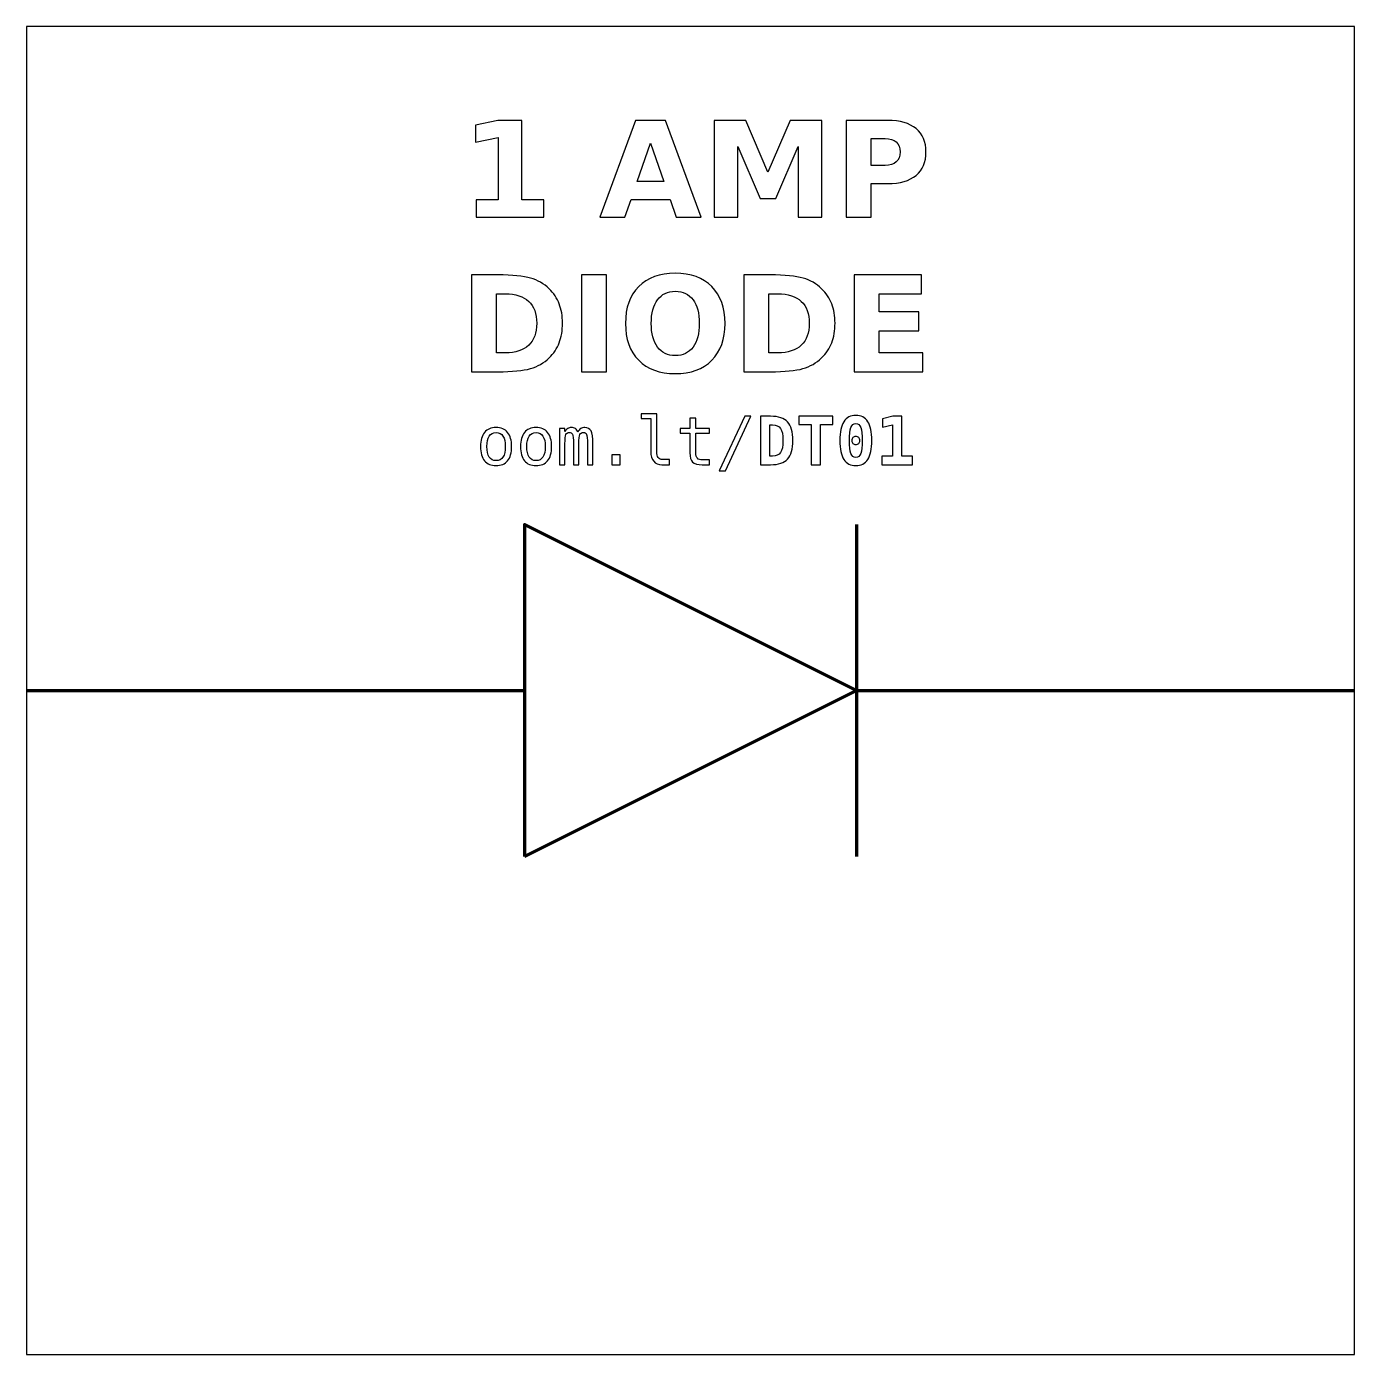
# Model space of a CAD drawing. Header units: centimetres. Extents: x -11.5 to -9.5, y -15.85 to -13.85.
import ezdxf

# ---------------------------------------------------------------- set-up
doc = ezdxf.new("R2010")
doc.units = ezdxf.units.CM
doc.header["$MEASUREMENT"] = 0
doc.layers.add('Layer 1', color=7, linetype='Continuous')

msp = doc.modelspace()

# ---------------------------------------------------------------- linework, layer by layer
at = {"layer": 'Layer 1', "color": 7}
msp.add_lwpolyline([(-11.5, -15.85), (-9.5, -15.85), (-9.5, -13.85), (-11.5, -13.85), (-11.5, -15.85)], close=True, dxfattribs=at)
at = {"layer": 'Layer 1', "color": 250}
for points, knots in [([(-10.82297, -14.11114), (-10.82297, -14.11114), (-10.78977, -14.11114), (-10.78977, -14.11114), (-10.78977, -14.11114), (-10.78977, -14.11114), (-10.78977, -14.01691), (-10.78977, -14.01691), (-10.78977, -14.01691), (-10.78977, -14.01691), (-10.82383, -14.02394), (-10.82383, -14.02394), (-10.82383, -14.02394), (-10.82383, -14.02394), (-10.82383, -13.99834), (-10.82383, -13.99834), (-10.82383, -13.99834), (-10.82383, -13.99834), (-10.78997, -13.99131), (-10.78997, -13.99131), (-10.78997, -13.99131), (-10.78997, -13.99131), (-10.75423, -13.99131), (-10.75423, -13.99131), (-10.75423, -13.99131), (-10.75423, -13.99131), (-10.75423, -14.11114), (-10.75423, -14.11114), (-10.75423, -14.11114), (-10.75423, -14.11114), (-10.72103, -14.11114), (-10.72103, -14.11114), (-10.72103, -14.11114), (-10.72103, -14.11114), (-10.72103, -14.13711), (-10.72103, -14.13711), (-10.72103, -14.13711), (-10.72103, -14.13711), (-10.82297, -14.13711), (-10.82297, -14.13711), (-10.82297, -14.13711), (-10.82297, -14.13711), (-10.82297, -14.11114), (-10.82297, -14.11114)], [0, 0, 0, 0, 0.0909091, 0.0909091, 0.0909091, 0.0909091, 0.1818182, 0.1818182, 0.1818182, 0.1818182, 0.2727273, 0.2727273, 0.2727273, 0.2727273, 0.3636364, 0.3636364, 0.3636364, 0.3636364, 0.4545455, 0.4545455, 0.4545455, 0.4545455, 0.5454545, 0.5454545, 0.5454545, 0.5454545, 0.6363636, 0.6363636, 0.6363636, 0.6363636, 0.7272727, 0.7272727, 0.7272727, 0.7272727, 0.8181818, 0.8181818, 0.8181818, 0.8181818, 0.9090909, 0.9090909, 0.9090909, 0.9090909, 1, 1, 1, 1]), ([(-10.53077, -14.11058), (-10.53077, -14.11058), (-10.58957, -14.11058), (-10.58957, -14.11058), (-10.58957, -14.11058), (-10.58957, -14.11058), (-10.59883, -14.13711), (-10.59883, -14.13711), (-10.59883, -14.13711), (-10.59883, -14.13711), (-10.63663, -14.13711), (-10.63663, -14.13711), (-10.63663, -14.13711), (-10.63663, -14.13711), (-10.58263, -13.99131), (-10.58263, -13.99131), (-10.58263, -13.99131), (-10.58263, -13.99131), (-10.5378, -13.99131), (-10.5378, -13.99131), (-10.5378, -13.99131), (-10.5378, -13.99131), (-10.4838, -14.13711), (-10.4838, -14.13711), (-10.4838, -14.13711), (-10.4838, -14.13711), (-10.5216, -14.13711), (-10.5216, -14.13711), (-10.5216, -14.13711), (-10.5216, -14.13711), (-10.53077, -14.11058), (-10.53077, -14.11058)], [0, 0, 0, 0, 0.125, 0.125, 0.125, 0.125, 0.25, 0.25, 0.25, 0.25, 0.375, 0.375, 0.375, 0.375, 0.5, 0.5, 0.5, 0.5, 0.625, 0.625, 0.625, 0.625, 0.75, 0.75, 0.75, 0.75, 0.875, 0.875, 0.875, 0.875, 1, 1, 1, 1]), ([(-10.46443, -13.99131), (-10.46443, -13.99131), (-10.4166, -13.99131), (-10.4166, -13.99131), (-10.4166, -13.99131), (-10.4166, -13.99131), (-10.38337, -14.06934), (-10.38337, -14.06934), (-10.38337, -14.06934), (-10.38337, -14.06934), (-10.34997, -13.99131), (-10.34997, -13.99131), (-10.34997, -13.99131), (-10.34997, -13.99131), (-10.30223, -13.99131), (-10.30223, -13.99131), (-10.30223, -13.99131), (-10.30223, -13.99131), (-10.30223, -14.13711), (-10.30223, -14.13711), (-10.30223, -14.13711), (-10.30223, -14.13711), (-10.33777, -14.13711), (-10.33777, -14.13711), (-10.33777, -14.13711), (-10.33777, -14.13711), (-10.33777, -14.03048), (-10.33777, -14.03048), (-10.33777, -14.03048), (-10.33777, -14.03048), (-10.37137, -14.10908), (-10.37137, -14.10908), (-10.37137, -14.10908), (-10.37137, -14.10908), (-10.3952, -14.10908), (-10.3952, -14.10908), (-10.3952, -14.10908), (-10.3952, -14.10908), (-10.4288, -14.03048), (-10.4288, -14.03048), (-10.4288, -14.03048), (-10.4288, -14.03048), (-10.4288, -14.13711), (-10.4288, -14.13711), (-10.4288, -14.13711), (-10.4288, -14.13711), (-10.46443, -14.13711), (-10.46443, -14.13711), (-10.46443, -14.13711), (-10.46443, -14.13711), (-10.46443, -13.99131), (-10.46443, -13.99131)], [0, 0, 0, 0, 0.0769231, 0.0769231, 0.0769231, 0.0769231, 0.1538462, 0.1538462, 0.1538462, 0.1538462, 0.2307692, 0.2307692, 0.2307692, 0.2307692, 0.3076923, 0.3076923, 0.3076923, 0.3076923, 0.3846154, 0.3846154, 0.3846154, 0.3846154, 0.4615385, 0.4615385, 0.4615385, 0.4615385, 0.5384615, 0.5384615, 0.5384615, 0.5384615, 0.6153846, 0.6153846, 0.6153846, 0.6153846, 0.6923077, 0.6923077, 0.6923077, 0.6923077, 0.7692308, 0.7692308, 0.7692308, 0.7692308, 0.8461538, 0.8461538, 0.8461538, 0.8461538, 0.9230769, 0.9230769, 0.9230769, 0.9230769, 1, 1, 1, 1]), ([(-10.2654, -13.99131), (-10.2654, -13.99131), (-10.203, -13.99131), (-10.203, -13.99131), (-10.203, -13.99131), (-10.18444, -13.99131), (-10.1702, -13.99544), (-10.16027, -14.00368), (-10.16027, -14.00368), (-10.15034, -14.01191), (-10.14537, -14.02364), (-10.14537, -14.03888), (-10.14537, -14.03888), (-10.14537, -14.05414), (-10.15034, -14.06591), (-10.16027, -14.07414), (-10.16027, -14.07414), (-10.1702, -14.08238), (-10.18444, -14.08651), (-10.203, -14.08651), (-10.203, -14.08651), (-10.203, -14.08651), (-10.2278, -14.08651), (-10.2278, -14.08651), (-10.2278, -14.08651), (-10.2278, -14.08651), (-10.2278, -14.13711), (-10.2278, -14.13711), (-10.2278, -14.13711), (-10.2278, -14.13711), (-10.2654, -14.13711), (-10.2654, -14.13711), (-10.2654, -14.13711), (-10.2654, -14.13711), (-10.2654, -13.99131), (-10.2654, -13.99131)], [0, 0, 0, 0, 0.1111111, 0.1111111, 0.1111111, 0.1111111, 0.2222222, 0.2222222, 0.2222222, 0.2222222, 0.3333333, 0.3333333, 0.3333333, 0.3333333, 0.4444444, 0.4444444, 0.4444444, 0.4444444, 0.5555556, 0.5555556, 0.5555556, 0.5555556, 0.6666667, 0.6666667, 0.6666667, 0.6666667, 0.7777778, 0.7777778, 0.7777778, 0.7777778, 0.8888889, 0.8888889, 0.8888889, 0.8888889, 1, 1, 1, 1]), ([(-10.2278, -14.01854), (-10.2278, -14.01854), (-10.2278, -14.05928), (-10.2278, -14.05928), (-10.2278, -14.05928), (-10.2278, -14.05928), (-10.207, -14.05928), (-10.207, -14.05928), (-10.207, -14.05928), (-10.1997, -14.05928), (-10.19407, -14.05751), (-10.1901, -14.05394), (-10.1901, -14.05394), (-10.18614, -14.05041), (-10.18414, -14.04538), (-10.18414, -14.03888), (-10.18414, -14.03888), (-10.18414, -14.03234), (-10.18614, -14.02734), (-10.1901, -14.02381), (-10.1901, -14.02381), (-10.19407, -14.02031), (-10.1997, -14.01854), (-10.207, -14.01854), (-10.207, -14.01854), (-10.207, -14.01854), (-10.2278, -14.01854), (-10.2278, -14.01854)], [0, 0, 0, 0, 0.1428571, 0.1428571, 0.1428571, 0.1428571, 0.2857143, 0.2857143, 0.2857143, 0.2857143, 0.4285714, 0.4285714, 0.4285714, 0.4285714, 0.5714286, 0.5714286, 0.5714286, 0.5714286, 0.7142857, 0.7142857, 0.7142857, 0.7142857, 0.8571429, 0.8571429, 0.8571429, 0.8571429, 1, 1, 1, 1]), ([(-10.5802, -14.08351), (-10.5802, -14.08351), (-10.54023, -14.08351), (-10.54023, -14.08351), (-10.54023, -14.08351), (-10.54023, -14.08351), (-10.56017, -14.02551), (-10.56017, -14.02551), (-10.56017, -14.02551), (-10.56017, -14.02551), (-10.5802, -14.08351), (-10.5802, -14.08351)], [0, 0, 0, 0, 0.3333333, 0.3333333, 0.3333333, 0.3333333, 0.6666667, 0.6666667, 0.6666667, 0.6666667, 1, 1, 1, 1]), ([(-10.82996, -14.22411), (-10.82996, -14.22411), (-10.7903, -14.22411), (-10.7903, -14.22411), (-10.7903, -14.22411), (-10.76816, -14.22411), (-10.7517, -14.22568), (-10.74086, -14.22884), (-10.74086, -14.22884), (-10.73003, -14.23201), (-10.72073, -14.23734), (-10.71296, -14.24491), (-10.71296, -14.24491), (-10.70613, -14.25148), (-10.70106, -14.25908), (-10.69773, -14.26768), (-10.69773, -14.26768), (-10.69443, -14.27624), (-10.69276, -14.28598), (-10.69276, -14.29688), (-10.69276, -14.29688), (-10.69276, -14.30788), (-10.69443, -14.31768), (-10.69773, -14.32631), (-10.69773, -14.32631), (-10.70106, -14.33494), (-10.70613, -14.34254), (-10.71296, -14.34911), (-10.71296, -14.34911), (-10.7208, -14.35668), (-10.73016, -14.36201), (-10.7411, -14.36518), (-10.7411, -14.36518), (-10.75203, -14.36834), (-10.76843, -14.36991), (-10.7903, -14.36991), (-10.7903, -14.36991), (-10.7903, -14.36991), (-10.82996, -14.36991), (-10.82996, -14.36991), (-10.82996, -14.36991), (-10.82996, -14.36991), (-10.82996, -14.22411), (-10.82996, -14.22411)], [0, 0, 0, 0, 0.0909091, 0.0909091, 0.0909091, 0.0909091, 0.1818182, 0.1818182, 0.1818182, 0.1818182, 0.2727273, 0.2727273, 0.2727273, 0.2727273, 0.3636364, 0.3636364, 0.3636364, 0.3636364, 0.4545455, 0.4545455, 0.4545455, 0.4545455, 0.5454545, 0.5454545, 0.5454545, 0.5454545, 0.6363636, 0.6363636, 0.6363636, 0.6363636, 0.7272727, 0.7272727, 0.7272727, 0.7272727, 0.8181818, 0.8181818, 0.8181818, 0.8181818, 0.9090909, 0.9090909, 0.9090909, 0.9090909, 1, 1, 1, 1]), ([(-10.66396, -14.22411), (-10.66396, -14.22411), (-10.62636, -14.22411), (-10.62636, -14.22411), (-10.62636, -14.22411), (-10.62636, -14.22411), (-10.62636, -14.36991), (-10.62636, -14.36991), (-10.62636, -14.36991), (-10.62636, -14.36991), (-10.66396, -14.36991), (-10.66396, -14.36991), (-10.66396, -14.36991), (-10.66396, -14.36991), (-10.66396, -14.22411), (-10.66396, -14.22411)], [0, 0, 0, 0, 0.25, 0.25, 0.25, 0.25, 0.5, 0.5, 0.5, 0.5, 0.75, 0.75, 0.75, 0.75, 1, 1, 1, 1]), ([(-10.52296, -14.22148), (-10.49953, -14.22148), (-10.48116, -14.22818), (-10.4679, -14.24161), (-10.4679, -14.24161), (-10.4546, -14.25501), (-10.44796, -14.27351), (-10.44796, -14.29714), (-10.44796, -14.29714), (-10.44796, -14.32071), (-10.4546, -14.33921), (-10.4679, -14.35261), (-10.4679, -14.35261), (-10.48116, -14.36604), (-10.49953, -14.37274), (-10.52296, -14.37274), (-10.52296, -14.37274), (-10.54633, -14.37274), (-10.56466, -14.36604), (-10.578, -14.35261), (-10.578, -14.35261), (-10.5913, -14.33921), (-10.59796, -14.32071), (-10.59796, -14.29714), (-10.59796, -14.29714), (-10.59796, -14.27351), (-10.5913, -14.25501), (-10.578, -14.24161), (-10.578, -14.24161), (-10.56466, -14.22818), (-10.54633, -14.22148), (-10.52296, -14.22148)], [0, 0, 0, 0, 0.125, 0.125, 0.125, 0.125, 0.25, 0.25, 0.25, 0.25, 0.375, 0.375, 0.375, 0.375, 0.5, 0.5, 0.5, 0.5, 0.625, 0.625, 0.625, 0.625, 0.75, 0.75, 0.75, 0.75, 0.875, 0.875, 0.875, 0.875, 1, 1, 1, 1]), ([(-10.41953, -14.22411), (-10.41953, -14.22411), (-10.37987, -14.22411), (-10.37987, -14.22411), (-10.37987, -14.22411), (-10.35773, -14.22411), (-10.34127, -14.22568), (-10.33043, -14.22884), (-10.33043, -14.22884), (-10.3196, -14.23201), (-10.3103, -14.23734), (-10.30253, -14.24491), (-10.30253, -14.24491), (-10.2957, -14.25148), (-10.29063, -14.25908), (-10.2873, -14.26768), (-10.2873, -14.26768), (-10.284, -14.27624), (-10.28233, -14.28598), (-10.28233, -14.29688), (-10.28233, -14.29688), (-10.28233, -14.30788), (-10.284, -14.31768), (-10.2873, -14.32631), (-10.2873, -14.32631), (-10.29063, -14.33494), (-10.2957, -14.34254), (-10.30253, -14.34911), (-10.30253, -14.34911), (-10.31037, -14.35668), (-10.31973, -14.36201), (-10.33067, -14.36518), (-10.33067, -14.36518), (-10.3416, -14.36834), (-10.358, -14.36991), (-10.37987, -14.36991), (-10.37987, -14.36991), (-10.37987, -14.36991), (-10.41953, -14.36991), (-10.41953, -14.36991), (-10.41953, -14.36991), (-10.41953, -14.36991), (-10.41953, -14.22411), (-10.41953, -14.22411)], [0, 0, 0, 0, 0.0909091, 0.0909091, 0.0909091, 0.0909091, 0.1818182, 0.1818182, 0.1818182, 0.1818182, 0.2727273, 0.2727273, 0.2727273, 0.2727273, 0.3636364, 0.3636364, 0.3636364, 0.3636364, 0.4545455, 0.4545455, 0.4545455, 0.4545455, 0.5454545, 0.5454545, 0.5454545, 0.5454545, 0.6363636, 0.6363636, 0.6363636, 0.6363636, 0.7272727, 0.7272727, 0.7272727, 0.7272727, 0.8181818, 0.8181818, 0.8181818, 0.8181818, 0.9090909, 0.9090909, 0.9090909, 0.9090909, 1, 1, 1, 1]), ([(-10.25353, -14.22411), (-10.25353, -14.22411), (-10.15207, -14.22411), (-10.15207, -14.22411), (-10.15207, -14.22411), (-10.15207, -14.22411), (-10.15207, -14.25254), (-10.15207, -14.25254), (-10.15207, -14.25254), (-10.15207, -14.25254), (-10.21593, -14.25254), (-10.21593, -14.25254), (-10.21593, -14.25254), (-10.21593, -14.25254), (-10.21593, -14.27968), (-10.21593, -14.27968), (-10.21593, -14.27968), (-10.21593, -14.27968), (-10.1559, -14.27968), (-10.1559, -14.27968), (-10.1559, -14.27968), (-10.1559, -14.27968), (-10.1559, -14.30811), (-10.1559, -14.30811), (-10.1559, -14.30811), (-10.1559, -14.30811), (-10.21593, -14.30811), (-10.21593, -14.30811), (-10.21593, -14.30811), (-10.21593, -14.30811), (-10.21593, -14.34148), (-10.21593, -14.34148), (-10.21593, -14.34148), (-10.21593, -14.34148), (-10.14993, -14.34148), (-10.14993, -14.34148), (-10.14993, -14.34148), (-10.14993, -14.34148), (-10.14993, -14.36991), (-10.14993, -14.36991), (-10.14993, -14.36991), (-10.14993, -14.36991), (-10.25353, -14.36991), (-10.25353, -14.36991), (-10.25353, -14.36991), (-10.25353, -14.36991), (-10.25353, -14.22411), (-10.25353, -14.22411)], [0, 0, 0, 0, 0.0833333, 0.0833333, 0.0833333, 0.0833333, 0.1666667, 0.1666667, 0.1666667, 0.1666667, 0.25, 0.25, 0.25, 0.25, 0.3333333, 0.3333333, 0.3333333, 0.3333333, 0.4166667, 0.4166667, 0.4166667, 0.4166667, 0.5, 0.5, 0.5, 0.5, 0.5833333, 0.5833333, 0.5833333, 0.5833333, 0.6666667, 0.6666667, 0.6666667, 0.6666667, 0.75, 0.75, 0.75, 0.75, 0.8333333, 0.8333333, 0.8333333, 0.8333333, 0.9166667, 0.9166667, 0.9166667, 0.9166667, 1, 1, 1, 1]), ([(-10.79236, -14.25254), (-10.79236, -14.25254), (-10.79236, -14.34148), (-10.79236, -14.34148), (-10.79236, -14.34148), (-10.79236, -14.34148), (-10.7789, -14.34148), (-10.7789, -14.34148), (-10.7789, -14.34148), (-10.76353, -14.34148), (-10.7518, -14.33768), (-10.7437, -14.33004), (-10.7437, -14.33004), (-10.7356, -14.32244), (-10.73153, -14.31138), (-10.73153, -14.29688), (-10.73153, -14.29688), (-10.73153, -14.28241), (-10.73556, -14.27141), (-10.74363, -14.26388), (-10.74363, -14.26388), (-10.7517, -14.25631), (-10.76346, -14.25254), (-10.7789, -14.25254), (-10.7789, -14.25254), (-10.7789, -14.25254), (-10.79236, -14.25254), (-10.79236, -14.25254)], [0, 0, 0, 0, 0.1428571, 0.1428571, 0.1428571, 0.1428571, 0.2857143, 0.2857143, 0.2857143, 0.2857143, 0.4285714, 0.4285714, 0.4285714, 0.4285714, 0.5714286, 0.5714286, 0.5714286, 0.5714286, 0.7142857, 0.7142857, 0.7142857, 0.7142857, 0.8571429, 0.8571429, 0.8571429, 0.8571429, 1, 1, 1, 1]), ([(-10.52296, -14.24871), (-10.53443, -14.24871), (-10.5433, -14.25294), (-10.54963, -14.26141), (-10.54963, -14.26141), (-10.55593, -14.26988), (-10.5591, -14.28178), (-10.5591, -14.29714), (-10.5591, -14.29714), (-10.5591, -14.31248), (-10.55593, -14.32434), (-10.54963, -14.33281), (-10.54963, -14.33281), (-10.5433, -14.34128), (-10.53443, -14.34551), (-10.52296, -14.34551), (-10.52296, -14.34551), (-10.51143, -14.34551), (-10.50253, -14.34128), (-10.4962, -14.33281), (-10.4962, -14.33281), (-10.4899, -14.32434), (-10.48673, -14.31248), (-10.48673, -14.29714), (-10.48673, -14.29714), (-10.48673, -14.28178), (-10.4899, -14.26988), (-10.4962, -14.26141), (-10.4962, -14.26141), (-10.50253, -14.25294), (-10.51143, -14.24871), (-10.52296, -14.24871)], [0, 0, 0, 0, 0.125, 0.125, 0.125, 0.125, 0.25, 0.25, 0.25, 0.25, 0.375, 0.375, 0.375, 0.375, 0.5, 0.5, 0.5, 0.5, 0.625, 0.625, 0.625, 0.625, 0.75, 0.75, 0.75, 0.75, 0.875, 0.875, 0.875, 0.875, 1, 1, 1, 1]), ([(-10.38193, -14.25254), (-10.38193, -14.25254), (-10.38193, -14.34148), (-10.38193, -14.34148), (-10.38193, -14.34148), (-10.38193, -14.34148), (-10.36847, -14.34148), (-10.36847, -14.34148), (-10.36847, -14.34148), (-10.3531, -14.34148), (-10.34137, -14.33768), (-10.33327, -14.33004), (-10.33327, -14.33004), (-10.32517, -14.32244), (-10.3211, -14.31138), (-10.3211, -14.29688), (-10.3211, -14.29688), (-10.3211, -14.28241), (-10.32513, -14.27141), (-10.3332, -14.26388), (-10.3332, -14.26388), (-10.34127, -14.25631), (-10.35303, -14.25254), (-10.36847, -14.25254), (-10.36847, -14.25254), (-10.36847, -14.25254), (-10.38193, -14.25254), (-10.38193, -14.25254)], [0, 0, 0, 0, 0.1428571, 0.1428571, 0.1428571, 0.1428571, 0.2857143, 0.2857143, 0.2857143, 0.2857143, 0.4285714, 0.4285714, 0.4285714, 0.4285714, 0.5714286, 0.5714286, 0.5714286, 0.5714286, 0.7142857, 0.7142857, 0.7142857, 0.7142857, 0.8571429, 0.8571429, 0.8571429, 0.8571429, 1, 1, 1, 1]), ([(-10.5509, -14.49008), (-10.5509, -14.49412), (-10.55017, -14.49715), (-10.54868, -14.4992), (-10.54868, -14.4992), (-10.5472, -14.50125), (-10.54502, -14.50228), (-10.54212, -14.50228), (-10.54212, -14.50228), (-10.54212, -14.50228), (-10.53162, -14.50228), (-10.53162, -14.50228), (-10.53162, -14.50228), (-10.53162, -14.50228), (-10.53162, -14.5099), (-10.53162, -14.5099), (-10.53162, -14.5099), (-10.53162, -14.5099), (-10.54298, -14.5099), (-10.54298, -14.5099), (-10.54298, -14.5099), (-10.54837, -14.5099), (-10.55252, -14.50817), (-10.55547, -14.50472), (-10.55547, -14.50472), (-10.55842, -14.50127), (-10.55988, -14.49638), (-10.55988, -14.49008), (-10.55988, -14.49008), (-10.55988, -14.49008), (-10.55988, -14.44042), (-10.55988, -14.44042), (-10.55988, -14.44042), (-10.55988, -14.44042), (-10.57428, -14.44042), (-10.57428, -14.44042), (-10.57428, -14.44042), (-10.57428, -14.44042), (-10.57428, -14.43338), (-10.57428, -14.43338), (-10.57428, -14.43338), (-10.57428, -14.43338), (-10.5509, -14.43338), (-10.5509, -14.43338), (-10.5509, -14.43338), (-10.5509, -14.43338), (-10.5509, -14.49008), (-10.5509, -14.49008)], [0, 0, 0, 0, 0.0833333, 0.0833333, 0.0833333, 0.0833333, 0.1666667, 0.1666667, 0.1666667, 0.1666667, 0.25, 0.25, 0.25, 0.25, 0.3333333, 0.3333333, 0.3333333, 0.3333333, 0.4166667, 0.4166667, 0.4166667, 0.4166667, 0.5, 0.5, 0.5, 0.5, 0.5833333, 0.5833333, 0.5833333, 0.5833333, 0.6666667, 0.6666667, 0.6666667, 0.6666667, 0.75, 0.75, 0.75, 0.75, 0.8333333, 0.8333333, 0.8333333, 0.8333333, 0.9166667, 0.9166667, 0.9166667, 0.9166667, 1, 1, 1, 1]), ([(-10.49192, -14.43968), (-10.49192, -14.43968), (-10.49192, -14.45522), (-10.49192, -14.45522), (-10.49192, -14.45522), (-10.49192, -14.45522), (-10.4715, -14.45522), (-10.4715, -14.45522), (-10.4715, -14.45522), (-10.4715, -14.45522), (-10.4715, -14.4622), (-10.4715, -14.4622), (-10.4715, -14.4622), (-10.4715, -14.4622), (-10.49192, -14.4622), (-10.49192, -14.4622), (-10.49192, -14.4622), (-10.49192, -14.4622), (-10.49192, -14.49188), (-10.49192, -14.49188), (-10.49192, -14.49188), (-10.49192, -14.49592), (-10.49115, -14.49873), (-10.48962, -14.50032), (-10.48962, -14.50032), (-10.48808, -14.50192), (-10.48542, -14.50272), (-10.48162, -14.50272), (-10.48162, -14.50272), (-10.48162, -14.50272), (-10.4715, -14.50272), (-10.4715, -14.50272), (-10.4715, -14.50272), (-10.4715, -14.50272), (-10.4715, -14.5099), (-10.4715, -14.5099), (-10.4715, -14.5099), (-10.4715, -14.5099), (-10.48248, -14.5099), (-10.48248, -14.5099), (-10.48248, -14.5099), (-10.48923, -14.5099), (-10.49398, -14.50855), (-10.49675, -14.50585), (-10.49675, -14.50585), (-10.49952, -14.50315), (-10.5009, -14.49848), (-10.5009, -14.49188), (-10.5009, -14.49188), (-10.5009, -14.49188), (-10.5009, -14.4622), (-10.5009, -14.4622), (-10.5009, -14.4622), (-10.5009, -14.4622), (-10.5155, -14.4622), (-10.5155, -14.4622), (-10.5155, -14.4622), (-10.5155, -14.4622), (-10.5155, -14.45522), (-10.5155, -14.45522), (-10.5155, -14.45522), (-10.5155, -14.45522), (-10.5009, -14.45522), (-10.5009, -14.45522), (-10.5009, -14.45522), (-10.5009, -14.45522), (-10.5009, -14.43968), (-10.5009, -14.43968), (-10.5009, -14.43968), (-10.5009, -14.43968), (-10.49192, -14.43968), (-10.49192, -14.43968)], [0, 0, 0, 0, 0.0555556, 0.0555556, 0.0555556, 0.0555556, 0.1111111, 0.1111111, 0.1111111, 0.1111111, 0.1666667, 0.1666667, 0.1666667, 0.1666667, 0.2222222, 0.2222222, 0.2222222, 0.2222222, 0.2777778, 0.2777778, 0.2777778, 0.2777778, 0.3333333, 0.3333333, 0.3333333, 0.3333333, 0.3888889, 0.3888889, 0.3888889, 0.3888889, 0.4444444, 0.4444444, 0.4444444, 0.4444444, 0.5, 0.5, 0.5, 0.5, 0.5555556, 0.5555556, 0.5555556, 0.5555556, 0.6111111, 0.6111111, 0.6111111, 0.6111111, 0.6666667, 0.6666667, 0.6666667, 0.6666667, 0.7222222, 0.7222222, 0.7222222, 0.7222222, 0.7777778, 0.7777778, 0.7777778, 0.7777778, 0.8333333, 0.8333333, 0.8333333, 0.8333333, 0.8888889, 0.8888889, 0.8888889, 0.8888889, 0.9444444, 0.9444444, 0.9444444, 0.9444444, 1, 1, 1, 1]), ([(-10.41828, -14.437), (-10.41828, -14.437), (-10.409, -14.437), (-10.409, -14.437), (-10.409, -14.437), (-10.409, -14.437), (-10.44738, -14.51918), (-10.44738, -14.51918), (-10.44738, -14.51918), (-10.44738, -14.51918), (-10.45672, -14.51918), (-10.45672, -14.51918), (-10.45672, -14.51918), (-10.45672, -14.51918), (-10.41828, -14.437), (-10.41828, -14.437)], [0, 0, 0, 0, 0.25, 0.25, 0.25, 0.25, 0.5, 0.5, 0.5, 0.5, 0.75, 0.75, 0.75, 0.75, 1, 1, 1, 1]), ([(-10.39482, -14.437), (-10.39482, -14.437), (-10.37938, -14.437), (-10.37938, -14.437), (-10.37938, -14.437), (-10.36748, -14.437), (-10.3589, -14.43983), (-10.35367, -14.44552), (-10.35367, -14.44552), (-10.34842, -14.4512), (-10.3458, -14.46048), (-10.3458, -14.47338), (-10.3458, -14.47338), (-10.3458, -14.4863), (-10.34842, -14.49562), (-10.35367, -14.50133), (-10.35367, -14.50133), (-10.3589, -14.50705), (-10.36748, -14.5099), (-10.37938, -14.5099), (-10.37938, -14.5099), (-10.37938, -14.5099), (-10.39482, -14.5099), (-10.39482, -14.5099), (-10.39482, -14.5099), (-10.39482, -14.5099), (-10.39482, -14.437), (-10.39482, -14.437)], [0, 0, 0, 0, 0.1428571, 0.1428571, 0.1428571, 0.1428571, 0.2857143, 0.2857143, 0.2857143, 0.2857143, 0.4285714, 0.4285714, 0.4285714, 0.4285714, 0.5714286, 0.5714286, 0.5714286, 0.5714286, 0.7142857, 0.7142857, 0.7142857, 0.7142857, 0.8571429, 0.8571429, 0.8571429, 0.8571429, 1, 1, 1, 1]), ([(-10.304, -14.5099), (-10.304, -14.5099), (-10.3184, -14.5099), (-10.3184, -14.5099), (-10.3184, -14.5099), (-10.3184, -14.5099), (-10.3184, -14.4496), (-10.3184, -14.4496), (-10.3184, -14.4496), (-10.3184, -14.4496), (-10.3369, -14.4496), (-10.3369, -14.4496), (-10.3369, -14.4496), (-10.3369, -14.4496), (-10.3369, -14.437), (-10.3369, -14.437), (-10.3369, -14.437), (-10.3369, -14.437), (-10.2855, -14.437), (-10.2855, -14.437), (-10.2855, -14.437), (-10.2855, -14.437), (-10.2855, -14.4496), (-10.2855, -14.4496), (-10.2855, -14.4496), (-10.2855, -14.4496), (-10.304, -14.4496), (-10.304, -14.4496), (-10.304, -14.4496), (-10.304, -14.4496), (-10.304, -14.5099), (-10.304, -14.5099)], [0, 0, 0, 0, 0.125, 0.125, 0.125, 0.125, 0.25, 0.25, 0.25, 0.25, 0.375, 0.375, 0.375, 0.375, 0.5, 0.5, 0.5, 0.5, 0.625, 0.625, 0.625, 0.625, 0.75, 0.75, 0.75, 0.75, 0.875, 0.875, 0.875, 0.875, 1, 1, 1, 1]), ([(-10.2751, -14.47352), (-10.2751, -14.4609), (-10.2731, -14.45143), (-10.2691, -14.44513), (-10.2691, -14.44513), (-10.26508, -14.43883), (-10.25907, -14.43568), (-10.25102, -14.43568), (-10.25102, -14.43568), (-10.24295, -14.43568), (-10.23692, -14.43882), (-10.2329, -14.4451), (-10.2329, -14.4451), (-10.2289, -14.45138), (-10.2269, -14.46087), (-10.2269, -14.47352), (-10.2269, -14.47352), (-10.2269, -14.48615), (-10.2289, -14.49562), (-10.2329, -14.5019), (-10.2329, -14.5019), (-10.23692, -14.50818), (-10.24295, -14.51132), (-10.25102, -14.51132), (-10.25102, -14.51132), (-10.25907, -14.51132), (-10.26508, -14.50817), (-10.2691, -14.50187), (-10.2691, -14.50187), (-10.2731, -14.49557), (-10.2751, -14.48612), (-10.2751, -14.47352)], [0, 0, 0, 0, 0.125, 0.125, 0.125, 0.125, 0.25, 0.25, 0.25, 0.25, 0.375, 0.375, 0.375, 0.375, 0.5, 0.5, 0.5, 0.5, 0.625, 0.625, 0.625, 0.625, 0.75, 0.75, 0.75, 0.75, 0.875, 0.875, 0.875, 0.875, 1, 1, 1, 1]), ([(-10.21172, -14.4972), (-10.21172, -14.4972), (-10.1956, -14.4972), (-10.1956, -14.4972), (-10.1956, -14.4972), (-10.1956, -14.4972), (-10.1956, -14.44988), (-10.1956, -14.44988), (-10.1956, -14.44988), (-10.1956, -14.44988), (-10.21058, -14.4536), (-10.21058, -14.4536), (-10.21058, -14.4536), (-10.21058, -14.4536), (-10.21058, -14.44062), (-10.21058, -14.44062), (-10.21058, -14.44062), (-10.21058, -14.44062), (-10.1955, -14.437), (-10.1955, -14.437), (-10.1955, -14.437), (-10.1955, -14.437), (-10.18158, -14.437), (-10.18158, -14.437), (-10.18158, -14.437), (-10.18158, -14.437), (-10.18158, -14.4972), (-10.18158, -14.4972), (-10.18158, -14.4972), (-10.18158, -14.4972), (-10.16547, -14.4972), (-10.16547, -14.4972), (-10.16547, -14.4972), (-10.16547, -14.4972), (-10.16547, -14.5099), (-10.16547, -14.5099), (-10.16547, -14.5099), (-10.16547, -14.5099), (-10.21172, -14.5099), (-10.21172, -14.5099), (-10.21172, -14.5099), (-10.21172, -14.5099), (-10.21172, -14.4972), (-10.21172, -14.4972)], [0, 0, 0, 0, 0.0909091, 0.0909091, 0.0909091, 0.0909091, 0.1818182, 0.1818182, 0.1818182, 0.1818182, 0.2727273, 0.2727273, 0.2727273, 0.2727273, 0.3636364, 0.3636364, 0.3636364, 0.3636364, 0.4545455, 0.4545455, 0.4545455, 0.4545455, 0.5454545, 0.5454545, 0.5454545, 0.5454545, 0.6363636, 0.6363636, 0.6363636, 0.6363636, 0.7272727, 0.7272727, 0.7272727, 0.7272727, 0.8181818, 0.8181818, 0.8181818, 0.8181818, 0.9090909, 0.9090909, 0.9090909, 0.9090909, 1, 1, 1, 1]), ([(-10.79282, -14.4539), (-10.78523, -14.4539), (-10.77943, -14.45635), (-10.77542, -14.46127), (-10.77542, -14.46127), (-10.7714, -14.46618), (-10.76938, -14.4733), (-10.76938, -14.4826), (-10.76938, -14.4826), (-10.76938, -14.49195), (-10.77138, -14.49907), (-10.77538, -14.50397), (-10.77538, -14.50397), (-10.7794, -14.50887), (-10.7852, -14.51132), (-10.79282, -14.51132), (-10.79282, -14.51132), (-10.80042, -14.51132), (-10.8062, -14.50887), (-10.81022, -14.50397), (-10.81022, -14.50397), (-10.81422, -14.49907), (-10.81622, -14.49195), (-10.81622, -14.4826), (-10.81622, -14.4826), (-10.81622, -14.4733), (-10.81422, -14.46618), (-10.81022, -14.46127), (-10.81022, -14.46127), (-10.8062, -14.45635), (-10.80042, -14.4539), (-10.79282, -14.4539)], [0, 0, 0, 0, 0.125, 0.125, 0.125, 0.125, 0.25, 0.25, 0.25, 0.25, 0.375, 0.375, 0.375, 0.375, 0.5, 0.5, 0.5, 0.5, 0.625, 0.625, 0.625, 0.625, 0.75, 0.75, 0.75, 0.75, 0.875, 0.875, 0.875, 0.875, 1, 1, 1, 1]), ([(-10.73262, -14.4539), (-10.72503, -14.4539), (-10.71923, -14.45635), (-10.71522, -14.46127), (-10.71522, -14.46127), (-10.7112, -14.46618), (-10.70918, -14.4733), (-10.70918, -14.4826), (-10.70918, -14.4826), (-10.70918, -14.49195), (-10.71118, -14.49907), (-10.71518, -14.50397), (-10.71518, -14.50397), (-10.7192, -14.50887), (-10.725, -14.51132), (-10.73262, -14.51132), (-10.73262, -14.51132), (-10.74022, -14.51132), (-10.746, -14.50887), (-10.75002, -14.50397), (-10.75002, -14.50397), (-10.75402, -14.49907), (-10.75602, -14.49195), (-10.75602, -14.4826), (-10.75602, -14.4826), (-10.75602, -14.4733), (-10.75402, -14.46618), (-10.75002, -14.46127), (-10.75002, -14.46127), (-10.746, -14.45635), (-10.74022, -14.4539), (-10.73262, -14.4539)], [0, 0, 0, 0, 0.125, 0.125, 0.125, 0.125, 0.25, 0.25, 0.25, 0.25, 0.375, 0.375, 0.375, 0.375, 0.5, 0.5, 0.5, 0.5, 0.625, 0.625, 0.625, 0.625, 0.75, 0.75, 0.75, 0.75, 0.875, 0.875, 0.875, 0.875, 1, 1, 1, 1]), ([(-10.6695, -14.46078), (-10.6684, -14.45843), (-10.66698, -14.4567), (-10.66527, -14.45558), (-10.66527, -14.45558), (-10.66357, -14.45447), (-10.6615, -14.4539), (-10.6591, -14.4539), (-10.6591, -14.4539), (-10.6547, -14.4539), (-10.6516, -14.4556), (-10.6498, -14.459), (-10.6498, -14.459), (-10.64798, -14.4624), (-10.64708, -14.4688), (-10.64708, -14.47822), (-10.64708, -14.47822), (-10.64708, -14.47822), (-10.64708, -14.5099), (-10.64708, -14.5099), (-10.64708, -14.5099), (-10.64708, -14.5099), (-10.65528, -14.5099), (-10.65528, -14.5099), (-10.65528, -14.5099), (-10.65528, -14.5099), (-10.65528, -14.4786), (-10.65528, -14.4786), (-10.65528, -14.4786), (-10.65528, -14.47088), (-10.65572, -14.4661), (-10.65658, -14.46422), (-10.65658, -14.46422), (-10.65743, -14.46235), (-10.65902, -14.46142), (-10.6613, -14.46142), (-10.6613, -14.46142), (-10.6639, -14.46142), (-10.66568, -14.46242), (-10.66665, -14.46442), (-10.66665, -14.46442), (-10.6676, -14.46642), (-10.66808, -14.47115), (-10.66808, -14.4786), (-10.66808, -14.4786), (-10.66808, -14.4786), (-10.66808, -14.5099), (-10.66808, -14.5099), (-10.66808, -14.5099), (-10.66808, -14.5099), (-10.67628, -14.5099), (-10.67628, -14.5099), (-10.67628, -14.5099), (-10.67628, -14.5099), (-10.67628, -14.4786), (-10.67628, -14.4786), (-10.67628, -14.4786), (-10.67628, -14.47078), (-10.67675, -14.46597), (-10.67768, -14.46415), (-10.67768, -14.46415), (-10.6786, -14.46233), (-10.68027, -14.46142), (-10.68268, -14.46142), (-10.68268, -14.46142), (-10.68507, -14.46142), (-10.68672, -14.46242), (-10.68763, -14.46442), (-10.68763, -14.46442), (-10.68857, -14.46642), (-10.68903, -14.47115), (-10.68903, -14.4786), (-10.68903, -14.4786), (-10.68903, -14.4786), (-10.68903, -14.5099), (-10.68903, -14.5099), (-10.68903, -14.5099), (-10.68903, -14.5099), (-10.69718, -14.5099), (-10.69718, -14.5099), (-10.69718, -14.5099), (-10.69718, -14.5099), (-10.69718, -14.45522), (-10.69718, -14.45522), (-10.69718, -14.45522), (-10.69718, -14.45522), (-10.68903, -14.45522), (-10.68903, -14.45522), (-10.68903, -14.45522), (-10.68903, -14.45522), (-10.68903, -14.4599), (-10.68903, -14.4599), (-10.68903, -14.4599), (-10.68797, -14.45795), (-10.68662, -14.45647), (-10.685, -14.45543), (-10.685, -14.45543), (-10.6834, -14.45442), (-10.68157, -14.4539), (-10.67952, -14.4539), (-10.67952, -14.4539), (-10.67703, -14.4539), (-10.67498, -14.45447), (-10.67333, -14.4556), (-10.67333, -14.4556), (-10.67168, -14.45675), (-10.67042, -14.45847), (-10.6695, -14.46078)], [0, 0, 0, 0, 0.037037, 0.037037, 0.037037, 0.037037, 0.0740741, 0.0740741, 0.0740741, 0.0740741, 0.1111111, 0.1111111, 0.1111111, 0.1111111, 0.1481481, 0.1481481, 0.1481481, 0.1481481, 0.1851852, 0.1851852, 0.1851852, 0.1851852, 0.2222222, 0.2222222, 0.2222222, 0.2222222, 0.2592593, 0.2592593, 0.2592593, 0.2592593, 0.2962963, 0.2962963, 0.2962963, 0.2962963, 0.3333333, 0.3333333, 0.3333333, 0.3333333, 0.3703704, 0.3703704, 0.3703704, 0.3703704, 0.4074074, 0.4074074, 0.4074074, 0.4074074, 0.4444444, 0.4444444, 0.4444444, 0.4444444, 0.4814815, 0.4814815, 0.4814815, 0.4814815, 0.5185185, 0.5185185, 0.5185185, 0.5185185, 0.5555556, 0.5555556, 0.5555556, 0.5555556, 0.5925926, 0.5925926, 0.5925926, 0.5925926, 0.6296296, 0.6296296, 0.6296296, 0.6296296, 0.6666667, 0.6666667, 0.6666667, 0.6666667, 0.7037037, 0.7037037, 0.7037037, 0.7037037, 0.7407407, 0.7407407, 0.7407407, 0.7407407, 0.7777778, 0.7777778, 0.7777778, 0.7777778, 0.8148148, 0.8148148, 0.8148148, 0.8148148, 0.8518519, 0.8518519, 0.8518519, 0.8518519, 0.8888889, 0.8888889, 0.8888889, 0.8888889, 0.9259259, 0.9259259, 0.9259259, 0.9259259, 0.962963, 0.962963, 0.962963, 0.962963, 1, 1, 1, 1]), ([(-10.38042, -14.44998), (-10.38042, -14.44998), (-10.38042, -14.49692), (-10.38042, -14.49692), (-10.38042, -14.49692), (-10.38042, -14.49692), (-10.37652, -14.49692), (-10.37652, -14.49692), (-10.37652, -14.49692), (-10.37085, -14.49692), (-10.3668, -14.49513), (-10.3644, -14.49157), (-10.3644, -14.49157), (-10.36198, -14.488), (-10.36078, -14.48193), (-10.36078, -14.47338), (-10.36078, -14.47338), (-10.36078, -14.46488), (-10.36198, -14.45885), (-10.3644, -14.4553), (-10.3644, -14.4553), (-10.3668, -14.45175), (-10.37085, -14.44998), (-10.37652, -14.44998), (-10.37652, -14.44998), (-10.37652, -14.44998), (-10.38042, -14.44998), (-10.38042, -14.44998)], [0, 0, 0, 0, 0.1428571, 0.1428571, 0.1428571, 0.1428571, 0.2857143, 0.2857143, 0.2857143, 0.2857143, 0.4285714, 0.4285714, 0.4285714, 0.4285714, 0.5714286, 0.5714286, 0.5714286, 0.5714286, 0.7142857, 0.7142857, 0.7142857, 0.7142857, 0.8571429, 0.8571429, 0.8571429, 0.8571429, 1, 1, 1, 1]), ([(-10.25102, -14.44788), (-10.25435, -14.44788), (-10.25677, -14.44992), (-10.2583, -14.45398), (-10.2583, -14.45398), (-10.25983, -14.45807), (-10.2606, -14.46457), (-10.2606, -14.47352), (-10.2606, -14.47352), (-10.2606, -14.48245), (-10.25983, -14.48893), (-10.2583, -14.49302), (-10.2583, -14.49302), (-10.25677, -14.49708), (-10.25435, -14.49912), (-10.25102, -14.49912), (-10.25102, -14.49912), (-10.24767, -14.49912), (-10.24523, -14.49708), (-10.2437, -14.49302), (-10.2437, -14.49302), (-10.24217, -14.48893), (-10.2414, -14.48245), (-10.2414, -14.47352), (-10.2414, -14.47352), (-10.2414, -14.46457), (-10.24217, -14.45807), (-10.2437, -14.45398), (-10.2437, -14.45398), (-10.24523, -14.44992), (-10.24767, -14.44788), (-10.25102, -14.44788)], [0, 0, 0, 0, 0.125, 0.125, 0.125, 0.125, 0.25, 0.25, 0.25, 0.25, 0.375, 0.375, 0.375, 0.375, 0.5, 0.5, 0.5, 0.5, 0.625, 0.625, 0.625, 0.625, 0.75, 0.75, 0.75, 0.75, 0.875, 0.875, 0.875, 0.875, 1, 1, 1, 1]), ([(-10.79282, -14.46152), (-10.79738, -14.46152), (-10.80083, -14.46328), (-10.80318, -14.46683), (-10.80318, -14.46683), (-10.80553, -14.47038), (-10.8067, -14.47565), (-10.8067, -14.4826), (-10.8067, -14.4826), (-10.8067, -14.48953), (-10.80553, -14.49478), (-10.80318, -14.49835), (-10.80318, -14.49835), (-10.80083, -14.50192), (-10.79738, -14.5037), (-10.79282, -14.5037), (-10.79282, -14.5037), (-10.78823, -14.5037), (-10.78477, -14.50192), (-10.78242, -14.49835), (-10.78242, -14.49835), (-10.78007, -14.49478), (-10.7789, -14.48953), (-10.7789, -14.4826), (-10.7789, -14.4826), (-10.7789, -14.47565), (-10.78007, -14.47038), (-10.78242, -14.46683), (-10.78242, -14.46683), (-10.78477, -14.46328), (-10.78823, -14.46152), (-10.79282, -14.46152)], [0, 0, 0, 0, 0.125, 0.125, 0.125, 0.125, 0.25, 0.25, 0.25, 0.25, 0.375, 0.375, 0.375, 0.375, 0.5, 0.5, 0.5, 0.5, 0.625, 0.625, 0.625, 0.625, 0.75, 0.75, 0.75, 0.75, 0.875, 0.875, 0.875, 0.875, 1, 1, 1, 1]), ([(-10.73262, -14.46152), (-10.73718, -14.46152), (-10.74063, -14.46328), (-10.74298, -14.46683), (-10.74298, -14.46683), (-10.74533, -14.47038), (-10.7465, -14.47565), (-10.7465, -14.4826), (-10.7465, -14.4826), (-10.7465, -14.48953), (-10.74533, -14.49478), (-10.74298, -14.49835), (-10.74298, -14.49835), (-10.74063, -14.50192), (-10.73718, -14.5037), (-10.73262, -14.5037), (-10.73262, -14.5037), (-10.72803, -14.5037), (-10.72457, -14.50192), (-10.72222, -14.49835), (-10.72222, -14.49835), (-10.71987, -14.49478), (-10.7187, -14.48953), (-10.7187, -14.4826), (-10.7187, -14.4826), (-10.7187, -14.47565), (-10.71987, -14.47038), (-10.72222, -14.46683), (-10.72222, -14.46683), (-10.72457, -14.46328), (-10.72803, -14.46152), (-10.73262, -14.46152)], [0, 0, 0, 0, 0.125, 0.125, 0.125, 0.125, 0.25, 0.25, 0.25, 0.25, 0.375, 0.375, 0.375, 0.375, 0.5, 0.5, 0.5, 0.5, 0.625, 0.625, 0.625, 0.625, 0.75, 0.75, 0.75, 0.75, 0.875, 0.875, 0.875, 0.875, 1, 1, 1, 1]), ([(-10.25708, -14.47352), (-10.25708, -14.4718), (-10.2565, -14.47035), (-10.25532, -14.46918), (-10.25532, -14.46918), (-10.25415, -14.468), (-10.25272, -14.46742), (-10.25102, -14.46742), (-10.25102, -14.46742), (-10.2493, -14.46742), (-10.24785, -14.468), (-10.24668, -14.46918), (-10.24668, -14.46918), (-10.2455, -14.47035), (-10.24492, -14.4718), (-10.24492, -14.47352), (-10.24492, -14.47352), (-10.24492, -14.47522), (-10.2455, -14.47665), (-10.24668, -14.47782), (-10.24668, -14.47782), (-10.24785, -14.479), (-10.2493, -14.47958), (-10.25102, -14.47958), (-10.25102, -14.47958), (-10.25272, -14.47958), (-10.25415, -14.479), (-10.25532, -14.47785), (-10.25532, -14.47785), (-10.2565, -14.4767), (-10.25708, -14.47525), (-10.25708, -14.47352)], [0, 0, 0, 0, 0.125, 0.125, 0.125, 0.125, 0.25, 0.25, 0.25, 0.25, 0.375, 0.375, 0.375, 0.375, 0.5, 0.5, 0.5, 0.5, 0.625, 0.625, 0.625, 0.625, 0.75, 0.75, 0.75, 0.75, 0.875, 0.875, 0.875, 0.875, 1, 1, 1, 1]), ([(-10.61842, -14.495), (-10.61842, -14.495), (-10.60612, -14.495), (-10.60612, -14.495), (-10.60612, -14.495), (-10.60612, -14.495), (-10.60612, -14.5099), (-10.60612, -14.5099), (-10.60612, -14.5099), (-10.60612, -14.5099), (-10.61842, -14.5099), (-10.61842, -14.5099), (-10.61842, -14.5099), (-10.61842, -14.5099), (-10.61842, -14.495), (-10.61842, -14.495)], [0, 0, 0, 0, 0.25, 0.25, 0.25, 0.25, 0.5, 0.5, 0.5, 0.5, 0.75, 0.75, 0.75, 0.75, 1, 1, 1, 1])]:
    msp.add_open_spline(points, degree=3, knots=knots, dxfattribs=at)
at = {"layer": 'Layer 1', "color": 7, "lineweight": 106}
msp.add_open_spline([(-10.75001, -15.1), (-10.75001, -15.1), (-10.75001, -14.6), (-10.75001, -14.6), (-10.75001, -14.6), (-10.75001, -14.6), (-10.25, -14.85), (-10.25, -14.85), (-10.25, -14.85), (-10.25, -14.85), (-10.75001, -15.1), (-10.75001, -15.1)], degree=3, knots=[0, 0, 0, 0, 0.3333333, 0.3333333, 0.3333333, 0.3333333, 0.6666667, 0.6666667, 0.6666667, 0.6666667, 1, 1, 1, 1], dxfattribs=at)
at = {"layer": 'Layer 1', "color": 250, "lineweight": 106}
for points in [[(-10.25001, -14.6), (-10.25001, -14.6), (-10.25001, -15.1), (-10.25001, -15.1)], [(-11.5, -14.85), (-11.5, -14.85), (-10.75001, -14.84998), (-10.75001, -14.84998)], [(-10.25, -14.85), (-10.25, -14.85), (-9.50001, -14.84998), (-9.50001, -14.84998)]]:
    msp.add_open_spline(points, degree=3, dxfattribs=at)

doc.saveas('drawing.dxf')
